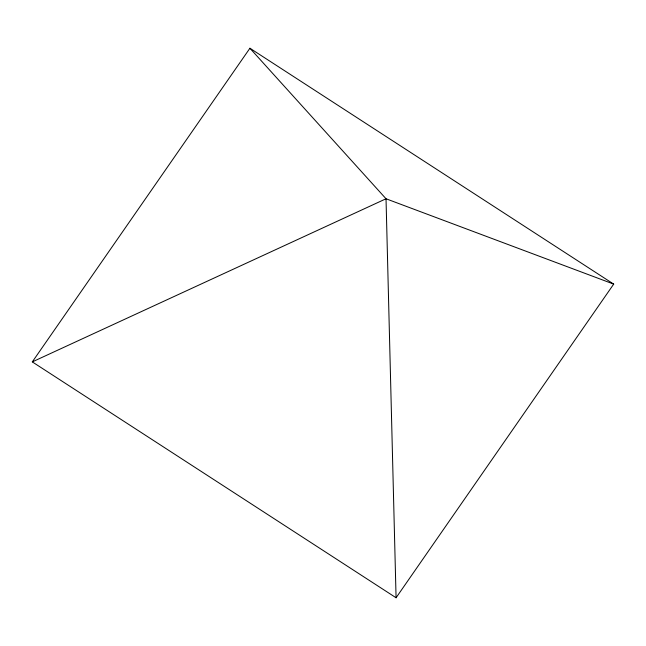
<?xml version="1.0" encoding="UTF-8"?>
<svg xmlns="http://www.w3.org/2000/svg" width="646" height="646" viewBox="0 0 646 646"><rect width="100%" height="100%" fill="white"/><g stroke="black" fill="none" stroke-linecap="round" stroke-linejoin="round"><path stroke-width="0.97" d="M32.3 361.889L249.921 48.24L613.7 284.111L396.079 597.76L32.3 361.889L386.025 198.766L613.7 284.111M249.921 48.24L386.025 198.766L396.079 597.76"/></g></svg>
